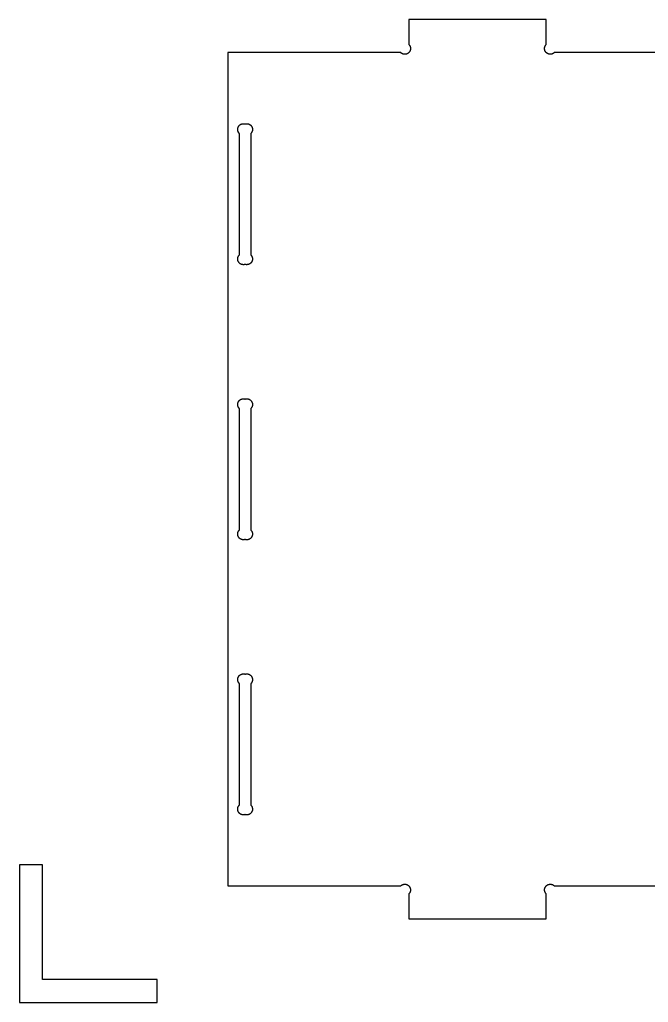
# Model space of a CAD drawing. Extents: x 0 to 96, y 0 to 48.
# Drawn here: x 0.01 to 13.73, y 0.01 to 21.45 of the extents above; entities that cross this region are included whole.
import ezdxf

# ---------------------------------------------------------------- set-up
doc = ezdxf.new("R2010")
doc.units = 0
doc.layers.add('Layer_1', color=7, linetype='CONTINUOUS')

msp = doc.modelspace()

# ---------------------------------------------------------------- linework, layer by layer
at = {"layer": 'Layer_1', "color": 7}
for p, q in [((11.502603, 21.453469), (8.502603, 21.453469)), ((8.502603, 21.453469), (8.502603, 20.9115)), ((11.502603, 20.9115), (11.502603, 21.453469)), ((8.502603, 20.9115), (8.506225, 20.907721)), ((8.506225, 20.907721), (8.509689, 20.903784)), ((8.509689, 20.903784), (8.512996, 20.899729)), ((8.512996, 20.899729), (8.516107, 20.895516)), ((8.516107, 20.895516), (8.519059, 20.891185)), ((8.519059, 20.891185), (8.521815, 20.886737)), ((8.521815, 20.886737), (8.524374, 20.88217)), ((8.524374, 20.88217), (8.526737, 20.877524)), ((8.526737, 20.877524), (8.528941, 20.87276)), ((8.528941, 20.87276), (8.53091, 20.867918)), ((8.53091, 20.867918), (8.532682, 20.862996)), ((8.532682, 20.862996), (8.534256, 20.857996)), ((8.534256, 20.857996), (8.535595, 20.852918)), ((8.535595, 20.852918), (8.536737, 20.8478)), ((8.536737, 20.8478), (8.537681, 20.842681)), ((8.538075, 20.806146), (8.537249, 20.800989)), ((8.537682, 20.842681), (8.53839, 20.837485)), ((8.538666, 20.811343), (8.538076, 20.806146)), ((8.53839, 20.837485), (8.538862, 20.832248)), ((8.539059, 20.816579), (8.538666, 20.811343)), ((8.538863, 20.832248), (8.539138, 20.827052)), ((8.539217, 20.821815), (8.539059, 20.816579)), ((8.539138, 20.827052), (8.539216, 20.821815)), ((11.465989, 20.821815), (11.4661, 20.827052)), ((11.466147, 20.816579), (11.465991, 20.821815)), ((11.466068, 20.827052), (11.466346, 20.832248)), ((11.46654, 20.811343), (11.466151, 20.816579)), ((11.466343, 20.832248), (11.466821, 20.837485)), ((11.46713, 20.806146), (11.466541, 20.811343)), ((11.466816, 20.837485), (11.467527, 20.842681)), ((11.467957, 20.800989), (11.467134, 20.806146)), ((11.467524, 20.842681), (11.468469, 20.8478)), ((11.468469, 20.8478), (11.469611, 20.852918)), ((11.469611, 20.852918), (11.470949, 20.857996)), ((11.470949, 20.857996), (11.472524, 20.862996)), ((11.472524, 20.862996), (11.474296, 20.867918)), ((11.474296, 20.867918), (11.476264, 20.87276)), ((11.476264, 20.87276), (11.478469, 20.877524)), ((11.478469, 20.877524), (11.480831, 20.88217)), ((11.480831, 20.88217), (11.48339, 20.886737)), ((11.48339, 20.886737), (11.486147, 20.891185)), ((11.486147, 20.891185), (11.489099, 20.895516)), ((11.489099, 20.895516), (11.492209, 20.899729)), ((11.492209, 20.899729), (11.495517, 20.903784)), ((11.495517, 20.903784), (11.498981, 20.907721)), ((11.498981, 20.907721), (11.502603, 20.9115)), ((8.325831, 20.734729), (4.552445, 20.734729)), ((4.552445, 20.734729), (4.552445, 2.547221)), ((8.329611, 20.731107), (8.325831, 20.734729)), ((8.333548, 20.727642), (8.329611, 20.731107)), ((8.337603, 20.724335), (8.333548, 20.727642)), ((8.341815, 20.721225), (8.337603, 20.724335)), ((8.346146, 20.718272), (8.341815, 20.721225)), ((8.350595, 20.715516), (8.346146, 20.718272)), ((8.355162, 20.712957), (8.350595, 20.715516)), ((8.359808, 20.710556), (8.355162, 20.712957)), ((8.364571, 20.70839), (8.359808, 20.710556)), ((8.369414, 20.706422), (8.364571, 20.70839)), ((8.374335, 20.70465), (8.369414, 20.706422)), ((8.379335, 20.703075), (8.374335, 20.70465)), ((8.384414, 20.701737), (8.379335, 20.703075)), ((8.389493, 20.700595), (8.384414, 20.701737)), ((8.39465, 20.69965), (8.389493, 20.700594)), ((8.399847, 20.698941), (8.39465, 20.69965)), ((8.405044, 20.69843), (8.399847, 20.698942)), ((8.41028, 20.698154), (8.405044, 20.698429)), ((8.415516, 20.698115), (8.41028, 20.698159)), ((8.420752, 20.698272), (8.415516, 20.698114)), ((8.425989, 20.698666), (8.420752, 20.698272)), ((8.431185, 20.699256), (8.425989, 20.698666)), ((8.436343, 20.700083), (8.431185, 20.699256)), ((8.4415, 20.701107), (8.436343, 20.700083)), ((8.446579, 20.702367), (8.4415, 20.701107)), ((8.451579, 20.703823), (8.446579, 20.702367)), ((8.45654, 20.705516), (8.451579, 20.703823)), ((8.461461, 20.707367), (8.45654, 20.705516)), ((8.466264, 20.709453), (8.461461, 20.707367)), ((8.470949, 20.711737), (8.466264, 20.709453)), ((8.475595, 20.714217), (8.470949, 20.711737)), ((8.480083, 20.716855), (8.475595, 20.714217)), ((8.484493, 20.719729), (8.480083, 20.716855)), ((8.488745, 20.72276), (8.484493, 20.719729)), ((8.492878, 20.725949), (8.488745, 20.72276)), ((8.496894, 20.729335), (8.492878, 20.725949)), ((8.500713, 20.732878), (8.496894, 20.729335)), ((8.504414, 20.736579), (8.500713, 20.732878)), ((8.507997, 20.740437), (8.504414, 20.736579)), ((8.511343, 20.744453), (8.507997, 20.740437)), ((8.514571, 20.748587), (8.511343, 20.744453)), ((8.517603, 20.752839), (8.514571, 20.748587)), ((8.520437, 20.757248), (8.517603, 20.752839)), ((8.523115, 20.761737), (8.520437, 20.757248)), ((8.525595, 20.766343), (8.523115, 20.761737)), ((8.527878, 20.771067), (8.525595, 20.766343)), ((8.529965, 20.77587), (8.527878, 20.771067)), ((8.531815, 20.780752), (8.529965, 20.77587)), ((8.533508, 20.785713), (8.531815, 20.780752)), ((8.534965, 20.790752), (8.533508, 20.785713)), ((8.536185, 20.795831), (8.534965, 20.790752)), ((8.537248, 20.800989), (8.536185, 20.795831)), ((11.46902, 20.795831), (11.467953, 20.800989)), ((11.470241, 20.790752), (11.46902, 20.795831)), ((11.471698, 20.785713), (11.470241, 20.790752)), ((11.47339, 20.780752), (11.471698, 20.785713)), ((11.475241, 20.77587), (11.47339, 20.780752)), ((11.477327, 20.771067), (11.475241, 20.77587)), ((11.479611, 20.766343), (11.477327, 20.771067)), ((11.482091, 20.761737), (11.479611, 20.766343)), ((11.484768, 20.757248), (11.482091, 20.761737)), ((11.487603, 20.752839), (11.484768, 20.757248)), ((11.490634, 20.748587), (11.487603, 20.752839)), ((11.493862, 20.744453), (11.490634, 20.748587)), ((11.497209, 20.740437), (11.493862, 20.744453)), ((11.500752, 20.736579), (11.497209, 20.740437)), ((11.504453, 20.732878), (11.500752, 20.736579)), ((11.508311, 20.729335), (11.504453, 20.732878)), ((11.512327, 20.725949), (11.508311, 20.729335)), ((11.516461, 20.72276), (11.512327, 20.725949)), ((11.520713, 20.719729), (11.516461, 20.72276)), ((11.525122, 20.716855), (11.520713, 20.719729)), ((11.529611, 20.714217), (11.525122, 20.716855)), ((11.534257, 20.711737), (11.529611, 20.714217)), ((11.538941, 20.709453), (11.534257, 20.711737)), ((11.543744, 20.707367), (11.538941, 20.709453)), ((11.548666, 20.705516), (11.543744, 20.707367)), ((11.553627, 20.703823), (11.548666, 20.705516)), ((11.558627, 20.702367), (11.553627, 20.703823)), ((11.563706, 20.701107), (11.558627, 20.702367)), ((11.568862, 20.700083), (11.563706, 20.701106)), ((11.57402, 20.699256), (11.568862, 20.700083)), ((11.579217, 20.698666), (11.57402, 20.699256)), ((11.584453, 20.698272), (11.579217, 20.698665)), ((11.589689, 20.698115), (11.584453, 20.698272)), ((11.592288, 20.698115), (11.589689, 20.698115)), ((11.597524, 20.698272), (11.592288, 20.698114)), ((11.60276, 20.698666), (11.597524, 20.698272)), ((11.607957, 20.699256), (11.60276, 20.698666)), ((11.613114, 20.700083), (11.607957, 20.699256)), ((11.618272, 20.701107), (11.613114, 20.700083)), ((11.623351, 20.702367), (11.618272, 20.701107)), ((11.628351, 20.703823), (11.623351, 20.702367)), ((11.633351, 20.705516), (11.628351, 20.703823)), ((11.638232, 20.707367), (11.633351, 20.705516)), ((11.643036, 20.709453), (11.638232, 20.707367)), ((11.647721, 20.711737), (11.643036, 20.709453)), ((11.652367, 20.714217), (11.647721, 20.711737)), ((11.656854, 20.716855), (11.652367, 20.714217)), ((11.661264, 20.719729), (11.656854, 20.716855)), ((11.665517, 20.72276), (11.661264, 20.719729)), ((11.66965, 20.725949), (11.665517, 20.72276)), ((11.673666, 20.729335), (11.66965, 20.725949)), ((11.677524, 20.732878), (11.673666, 20.729335)), ((11.679374, 20.734729), (11.677524, 20.732878)), ((14.329768, 20.734729), (11.679374, 20.734729)), ((4.768823, 19.084768), (4.770083, 19.089847)), ((4.770083, 19.089847), (4.77154, 19.094886)), ((4.77154, 19.094886), (4.773193, 19.099847)), ((4.773193, 19.099847), (4.775083, 19.104729)), ((4.775083, 19.104729), (4.77717, 19.109532)), ((4.77717, 19.109532), (4.779453, 19.114256)), ((4.779453, 19.114256), (4.781934, 19.118863)), ((4.781934, 19.118863), (4.784571, 19.12339)), ((4.784571, 19.12339), (4.787445, 19.12776)), ((4.787445, 19.12776), (4.790477, 19.132052)), ((4.790477, 19.132052), (4.793666, 19.136185)), ((4.793666, 19.136185), (4.797052, 19.140162)), ((4.797052, 19.140162), (4.800595, 19.14402)), ((4.800595, 19.14402), (4.804296, 19.147721)), ((4.804296, 19.147721), (4.808154, 19.151264)), ((4.808154, 19.151264), (4.81217, 19.15465)), ((4.81217, 19.15465), (4.816304, 19.157839)), ((4.816304, 19.157839), (4.820556, 19.16087)), ((4.820556, 19.16087), (4.824965, 19.163744)), ((4.824965, 19.163744), (4.829453, 19.166422)), ((4.829453, 19.166422), (4.834059, 19.168863)), ((4.834059, 19.168863), (4.838784, 19.171146)), ((4.838784, 19.171146), (4.843587, 19.173233)), ((4.843587, 19.173233), (4.848469, 19.175122)), ((4.848469, 19.175122), (4.85343, 19.176776)), ((4.85343, 19.176776), (4.858469, 19.178233)), ((4.858469, 19.178233), (4.863548, 19.179493)), ((4.863548, 19.179493), (4.868666, 19.180516)), ((4.868666, 19.180516), (4.873863, 19.181343)), ((4.873863, 19.181343), (4.879059, 19.181933)), ((4.879059, 19.181933), (4.884256, 19.182327)), ((4.884256, 19.182327), (4.889493, 19.182485)), ((4.889493, 19.182485), (4.894729, 19.18244)), ((4.894729, 19.182445), (4.899965, 19.18217)), ((4.899965, 19.18217), (4.905201, 19.181657)), ((4.905201, 19.181658), (4.910359, 19.180949)), ((4.910359, 19.180949), (4.915516, 19.180044)), ((4.915516, 19.180044), (4.920634, 19.178902)), ((4.920634, 19.178902), (4.925674, 19.177524)), ((4.925674, 19.177524), (4.927445, 19.177012)), ((4.927445, 19.177012), (4.929178, 19.177524)), ((4.929178, 19.177524), (4.934217, 19.178902)), ((4.934217, 19.178902), (4.939335, 19.180044)), ((4.939335, 19.180044), (4.944493, 19.180949)), ((4.944493, 19.180949), (4.949689, 19.181658)), ((4.949689, 19.181658), (4.954886, 19.18217)), ((4.954886, 19.18217), (4.960122, 19.182445)), ((4.960122, 19.182445), (4.965359, 19.18249)), ((4.965359, 19.182485), (4.970595, 19.182327)), ((4.970595, 19.182327), (4.975792, 19.181934)), ((4.975792, 19.181933), (4.980989, 19.181343)), ((4.980989, 19.181343), (4.986185, 19.180516)), ((4.986185, 19.180516), (4.991304, 19.179493)), ((4.991304, 19.179493), (4.996382, 19.178233)), ((4.996382, 19.178233), (5.001422, 19.176776)), ((5.001422, 19.176776), (5.006382, 19.175122)), ((5.006382, 19.175122), (5.011264, 19.173233)), ((5.011264, 19.173233), (5.016067, 19.171146)), ((5.016067, 19.171146), (5.020792, 19.168863)), ((5.020792, 19.168863), (5.025398, 19.166422)), ((5.025398, 19.166422), (5.029926, 19.163744)), ((5.029926, 19.163744), (5.034296, 19.16087)), ((5.034296, 19.16087), (5.038587, 19.157839)), ((5.038587, 19.157839), (5.042721, 19.15465)), ((5.042721, 19.15465), (5.046697, 19.151264)), ((5.046697, 19.151264), (5.050556, 19.147721)), ((5.050556, 19.147721), (5.054256, 19.14402)), ((5.054256, 19.14402), (5.0578, 19.140162)), ((5.0578, 19.140162), (5.061185, 19.136185)), ((5.061185, 19.136185), (5.064374, 19.132052)), ((5.064374, 19.132052), (5.067445, 19.12776)), ((5.067445, 19.12776), (5.07028, 19.12339)), ((5.07028, 19.12339), (5.072957, 19.118863)), ((5.072957, 19.118863), (5.075398, 19.114256)), ((5.075398, 19.114256), (5.077682, 19.109532)), ((5.077682, 19.109532), (5.079768, 19.104729)), ((5.079768, 19.104729), (5.081658, 19.099847)), ((5.081658, 19.099847), (5.083311, 19.094886)), ((5.083311, 19.094886), (5.084768, 19.089847)), ((5.084768, 19.089847), (5.086028, 19.084768)), ((4.765831, 19.058823), (4.765989, 19.064059)), ((4.765831, 19.056185), (4.765831, 19.058823)), ((4.765989, 19.050949), (4.765831, 19.056185)), ((4.765989, 19.064059), (4.766382, 19.069256)), ((4.766382, 19.045752), (4.765989, 19.050949)), ((4.766382, 19.069256), (4.766973, 19.074453)), ((4.766973, 19.040555), (4.766382, 19.045752)), ((4.766973, 19.074453), (4.7678, 19.07965)), ((4.7678, 19.035359), (4.766973, 19.040555)), ((4.7678, 19.07965), (4.768823, 19.084768)), ((4.768823, 19.030241), (4.7678, 19.035359)), ((4.770083, 19.025162), (4.768823, 19.030241)), ((4.77154, 19.020122), (4.770083, 19.025162)), ((4.773193, 19.015162), (4.77154, 19.020122)), ((4.775083, 19.01028), (4.773193, 19.015162)), ((4.77717, 19.005477), (4.775083, 19.01028)), ((4.779453, 19.000752), (4.77717, 19.005477)), ((4.781934, 18.996146), (4.779453, 19.000752)), ((4.784571, 18.991618), (4.781934, 18.996146)), ((4.787445, 18.987248), (4.784571, 18.991618)), ((4.790477, 18.982996), (4.787445, 18.987248)), ((4.793666, 18.978823), (4.790477, 18.982996)), ((4.797052, 18.974847), (4.793666, 18.978823)), ((4.800595, 18.970989), (4.797052, 18.974847)), ((4.802445, 18.969099), (4.800595, 18.970989)), ((4.802445, 16.318744), (4.802445, 18.969099)), ((5.054256, 18.970989), (5.052445, 18.969099)), ((5.052445, 18.969099), (5.052445, 16.318744)), ((5.0578, 18.974847), (5.054256, 18.970989)), ((5.061185, 18.978823), (5.0578, 18.974847)), ((5.064374, 18.982996), (5.061185, 18.978823)), ((5.067445, 18.987248), (5.064374, 18.982996)), ((5.07028, 18.991618), (5.067445, 18.987248)), ((5.072957, 18.996146), (5.07028, 18.991618)), ((5.075398, 19.000752), (5.072957, 18.996146)), ((5.077682, 19.005477), (5.075398, 19.000752)), ((5.079768, 19.01028), (5.077682, 19.005477)), ((5.081658, 19.015162), (5.079768, 19.01028)), ((5.083311, 19.020122), (5.081658, 19.015162)), ((5.084768, 19.025162), (5.083311, 19.020122)), ((5.086028, 19.030241), (5.084768, 19.025162)), ((5.086028, 19.084768), (5.087051, 19.07965)), ((5.087052, 19.035359), (5.086028, 19.030241)), ((5.087052, 19.07965), (5.087878, 19.074453)), ((5.087878, 19.040555), (5.087052, 19.035359)), ((5.087878, 19.074453), (5.088468, 19.069256)), ((5.088469, 19.045752), (5.087879, 19.040555)), ((5.088469, 19.069256), (5.088862, 19.064059)), ((5.088863, 19.050949), (5.088469, 19.045752)), ((5.08902, 19.056185), (5.088862, 19.050949)), ((5.088863, 19.064059), (5.08902, 19.058823)), ((5.08902, 19.058823), (5.08902, 19.056185)), ((4.785989, 16.29843), (4.788941, 16.30276)), ((4.788941, 16.30276), (4.792052, 16.306973)), ((4.792052, 16.306973), (4.795359, 16.311028)), ((4.795359, 16.311028), (4.798823, 16.314965)), ((4.798823, 16.314965), (4.802445, 16.318744)), ((5.052445, 16.318744), (5.056067, 16.314965)), ((5.056067, 16.314965), (5.059532, 16.311028)), ((5.059532, 16.311028), (5.0628, 16.306973)), ((5.0628, 16.306973), (5.065949, 16.30276)), ((5.065949, 16.30276), (5.068863, 16.29843)), ((4.765831, 16.22902), (4.765876, 16.234256)), ((4.765989, 16.223784), (4.765831, 16.22902)), ((4.765871, 16.234256), (4.766146, 16.239493)), ((4.766382, 16.218587), (4.765989, 16.223784)), ((4.766146, 16.239493), (4.766658, 16.244729)), ((4.766973, 16.21339), (4.766382, 16.218587)), ((4.766658, 16.244729), (4.767367, 16.249886)), ((4.7678, 16.208193), (4.766973, 16.21339)), ((4.767367, 16.249886), (4.768272, 16.255044)), ((4.768823, 16.203075), (4.7678, 16.208193)), ((4.768272, 16.255044), (4.769414, 16.260162)), ((4.770083, 16.197996), (4.768823, 16.203075)), ((4.769414, 16.260162), (4.770792, 16.265201)), ((4.77154, 16.192957), (4.770083, 16.197996)), ((4.770792, 16.265201), (4.772367, 16.270201)), ((4.773193, 16.187996), (4.77154, 16.192957)), ((4.772367, 16.270201), (4.774138, 16.275122)), ((4.775083, 16.183115), (4.773193, 16.187996)), ((4.774138, 16.275122), (4.776107, 16.280004)), ((4.77717, 16.178311), (4.775083, 16.183115)), ((4.776107, 16.280004), (4.778272, 16.284768)), ((4.779453, 16.173587), (4.77717, 16.178311)), ((4.778272, 16.284768), (4.780674, 16.289414)), ((4.781934, 16.168981), (4.779453, 16.173587)), ((4.780674, 16.289414), (4.783233, 16.293981)), ((4.784571, 16.164493), (4.781934, 16.168981)), ((4.783233, 16.293981), (4.785989, 16.29843)), ((4.787445, 16.160083), (4.784571, 16.164493)), ((4.790477, 16.155831), (4.787445, 16.160083)), ((4.793666, 16.151697), (4.790477, 16.155831)), ((4.797052, 16.147681), (4.793666, 16.151697)), ((4.800595, 16.143823), (4.797052, 16.147681)), ((4.804296, 16.140122), (4.800595, 16.143823)), ((4.808154, 16.136579), (4.804296, 16.140122)), ((4.81217, 16.133193), (4.808154, 16.136579)), ((4.816304, 16.130004), (4.81217, 16.133193)), ((4.820556, 16.126973), (4.816304, 16.130004)), ((4.824965, 16.124099), (4.820556, 16.126973)), ((4.829453, 16.121461), (4.824965, 16.124099)), ((4.834059, 16.118981), (4.829453, 16.121461)), ((4.838784, 16.116697), (4.834059, 16.118981)), ((4.843587, 16.114611), (4.838784, 16.116697)), ((4.848469, 16.112721), (4.843587, 16.114611)), ((4.85343, 16.111067), (4.848469, 16.112721)), ((4.858469, 16.109611), (4.85343, 16.111067)), ((4.863548, 16.108351), (4.858469, 16.109611)), ((4.868666, 16.107327), (4.863548, 16.10835)), ((4.873863, 16.1065), (4.868666, 16.107327)), ((4.879059, 16.10591), (4.873863, 16.1065)), ((4.884256, 16.105516), (4.879059, 16.105909)), ((4.889493, 16.105359), (4.884256, 16.105516)), ((4.894729, 16.105398), (4.889493, 16.105354)), ((4.899965, 16.105674), (4.894729, 16.105398)), ((4.905201, 16.106185), (4.899965, 16.105673)), ((4.910359, 16.106894), (4.905201, 16.106185)), ((4.915516, 16.1078), (4.910359, 16.106894)), ((4.920634, 16.108941), (4.915516, 16.1078)), ((4.925674, 16.110319), (4.920634, 16.108941)), ((4.927445, 16.11087), (4.925674, 16.110319)), ((4.929178, 16.110319), (4.927445, 16.11087)), ((4.934217, 16.108941), (4.929178, 16.110319)), ((4.939335, 16.1078), (4.934217, 16.108941)), ((4.944493, 16.106894), (4.939335, 16.1078)), ((4.949689, 16.106185), (4.944493, 16.106894)), ((4.954886, 16.105674), (4.949689, 16.106186)), ((4.960122, 16.105398), (4.954886, 16.105674)), ((4.965359, 16.105359), (4.960122, 16.105403)), ((4.970595, 16.105516), (4.965359, 16.105358)), ((4.975792, 16.10591), (4.970595, 16.105517)), ((4.980989, 16.1065), (4.975792, 16.10591)), ((4.986185, 16.107327), (4.980989, 16.1065)), ((4.991304, 16.108351), (4.986185, 16.107327)), ((4.996382, 16.109611), (4.991304, 16.108351)), ((5.001422, 16.111067), (4.996382, 16.109611)), ((5.006382, 16.112721), (5.001422, 16.111067)), ((5.011264, 16.114611), (5.006382, 16.112721)), ((5.016067, 16.116697), (5.011264, 16.114611)), ((5.020792, 16.118981), (5.016067, 16.116697)), ((5.025398, 16.121461), (5.020792, 16.118981)), ((5.029926, 16.124099), (5.025398, 16.121461)), ((5.034296, 16.126973), (5.029926, 16.124099)), ((5.038587, 16.130004), (5.034296, 16.126973)), ((5.042721, 16.133193), (5.038587, 16.130004)), ((5.046697, 16.136579), (5.042721, 16.133193)), ((5.050556, 16.140122), (5.046697, 16.136579)), ((5.054256, 16.143823), (5.050556, 16.140122)), ((5.0578, 16.147681), (5.054256, 16.143823)), ((5.061185, 16.151697), (5.0578, 16.147681)), ((5.064374, 16.155831), (5.061185, 16.151697)), ((5.067445, 16.160083), (5.064374, 16.155831)), ((5.07028, 16.164493), (5.067445, 16.160083)), ((5.068863, 16.29843), (5.071619, 16.293981)), ((5.072957, 16.168981), (5.07028, 16.164493)), ((5.071619, 16.293981), (5.074217, 16.289414)), ((5.075398, 16.173587), (5.072957, 16.168981)), ((5.074217, 16.289414), (5.076579, 16.284768)), ((5.077682, 16.178311), (5.075398, 16.173587)), ((5.076579, 16.284768), (5.078745, 16.280004)), ((5.079768, 16.183115), (5.077682, 16.178311)), ((5.078745, 16.280004), (5.080752, 16.275122)), ((5.081658, 16.187996), (5.079768, 16.183115)), ((5.080752, 16.275122), (5.082524, 16.270201)), ((5.083311, 16.192957), (5.081658, 16.187996)), ((5.082524, 16.270201), (5.084059, 16.265201)), ((5.084768, 16.197996), (5.083311, 16.192957)), ((5.084059, 16.265201), (5.085437, 16.260162)), ((5.086028, 16.203075), (5.084768, 16.197996)), ((5.085437, 16.260162), (5.086579, 16.255044)), ((5.087052, 16.208193), (5.086028, 16.203075)), ((5.086579, 16.255044), (5.087485, 16.249886)), ((5.087878, 16.21339), (5.087052, 16.208193)), ((5.087485, 16.249886), (5.088194, 16.244729)), ((5.088469, 16.218587), (5.087879, 16.21339)), ((5.088193, 16.244729), (5.088706, 16.239493)), ((5.088863, 16.223784), (5.088469, 16.218587)), ((5.088705, 16.239493), (5.088981, 16.234256)), ((5.08902, 16.22902), (5.088862, 16.223784)), ((5.088981, 16.234256), (5.089025, 16.22902)), ((4.768823, 13.080831), (4.770083, 13.08591)), ((4.770083, 13.08591), (4.77154, 13.090949)), ((4.77154, 13.090949), (4.773193, 13.09591)), ((4.773193, 13.09591), (4.775083, 13.100792)), ((4.775083, 13.100792), (4.77717, 13.105595)), ((4.77717, 13.105595), (4.779453, 13.110319)), ((4.779453, 13.110319), (4.781934, 13.114926)), ((4.781934, 13.114926), (4.784571, 13.119453)), ((4.784571, 13.119453), (4.787445, 13.123823)), ((4.787445, 13.123823), (4.790477, 13.128115)), ((4.790477, 13.128115), (4.793666, 13.132248)), ((4.793666, 13.132248), (4.797052, 13.136225)), ((4.797052, 13.136225), (4.800595, 13.140083)), ((4.800595, 13.140083), (4.804296, 13.143784)), ((4.804296, 13.143784), (4.808154, 13.147327)), ((4.808154, 13.147327), (4.81217, 13.150713)), ((4.81217, 13.150713), (4.816304, 13.153902)), ((4.816304, 13.153902), (4.820556, 13.156933)), ((4.820556, 13.156933), (4.824965, 13.159807)), ((4.824965, 13.159807), (4.829453, 13.162485)), ((4.829453, 13.162485), (4.834059, 13.164926)), ((4.834059, 13.164926), (4.838784, 13.167209)), ((4.838784, 13.167209), (4.843587, 13.169296)), ((4.843587, 13.169296), (4.848469, 13.171185)), ((4.848469, 13.171185), (4.85343, 13.172839)), ((4.85343, 13.172839), (4.858469, 13.174296)), ((4.858469, 13.174296), (4.863548, 13.175555)), ((4.863548, 13.175555), (4.868666, 13.176579)), ((4.868666, 13.176579), (4.873863, 13.177406)), ((4.873863, 13.177406), (4.879059, 13.177996)), ((4.879059, 13.177996), (4.884256, 13.17839)), ((4.884256, 13.17839), (4.889493, 13.178548)), ((4.889493, 13.178548), (4.894729, 13.178503)), ((4.894729, 13.178508), (4.899965, 13.178233)), ((4.899965, 13.178233), (4.905201, 13.17772)), ((4.905201, 13.177721), (4.910359, 13.177012)), ((4.910359, 13.177012), (4.915516, 13.176107)), ((4.915516, 13.176107), (4.920634, 13.174965)), ((4.920634, 13.174965), (4.925674, 13.173587)), ((4.925674, 13.173587), (4.927445, 13.173075)), ((4.927445, 13.173075), (4.929178, 13.173587)), ((4.929178, 13.173587), (4.934217, 13.174965)), ((4.934217, 13.174965), (4.939335, 13.176107)), ((4.939335, 13.176107), (4.944493, 13.177012)), ((4.944493, 13.177012), (4.949689, 13.177721)), ((4.949689, 13.177721), (4.954886, 13.178233)), ((4.954886, 13.178233), (4.960122, 13.178508)), ((4.960122, 13.178508), (4.965359, 13.178553)), ((4.965359, 13.178548), (4.970595, 13.17839)), ((4.970595, 13.17839), (4.975792, 13.177997)), ((4.975792, 13.177996), (4.980989, 13.177406)), ((4.980989, 13.177406), (4.986185, 13.176579)), ((4.986185, 13.176579), (4.991304, 13.175556)), ((4.991304, 13.175555), (4.996382, 13.174296)), ((4.996382, 13.174296), (5.001422, 13.172839)), ((5.001422, 13.172839), (5.006382, 13.171185)), ((5.006382, 13.171185), (5.011264, 13.169296)), ((5.011264, 13.169296), (5.016067, 13.167209)), ((5.016067, 13.167209), (5.020792, 13.164926)), ((5.020792, 13.164926), (5.025398, 13.162485)), ((5.025398, 13.162485), (5.029926, 13.159807)), ((5.029926, 13.159807), (5.034296, 13.156933)), ((5.034296, 13.156933), (5.038587, 13.153902)), ((5.038587, 13.153902), (5.042721, 13.150713)), ((5.042721, 13.150713), (5.046697, 13.147327)), ((5.046697, 13.147327), (5.050556, 13.143784)), ((5.050556, 13.143784), (5.054256, 13.140083)), ((5.054256, 13.140083), (5.0578, 13.136225)), ((5.0578, 13.136225), (5.061185, 13.132248)), ((5.061185, 13.132248), (5.064374, 13.128115)), ((5.064374, 13.128115), (5.067445, 13.123823)), ((5.067445, 13.123823), (5.07028, 13.119453)), ((5.07028, 13.119453), (5.072957, 13.114926)), ((5.072957, 13.114926), (5.075398, 13.110319)), ((5.075398, 13.110319), (5.077682, 13.105595)), ((5.077682, 13.105595), (5.079768, 13.100792)), ((5.079768, 13.100792), (5.081658, 13.09591)), ((5.081658, 13.09591), (5.083311, 13.090949)), ((5.083311, 13.090949), (5.084768, 13.08591)), ((5.084768, 13.08591), (5.086028, 13.080831)), ((4.765831, 13.054886), (4.765989, 13.060122)), ((4.765831, 13.052248), (4.765831, 13.054886)), ((4.765989, 13.047012), (4.765831, 13.052248)), ((4.765989, 13.060122), (4.766382, 13.065319)), ((4.766382, 13.041815), (4.765989, 13.047012)), ((4.766382, 13.065319), (4.766973, 13.070516)), ((4.766973, 13.036618), (4.766382, 13.041815)), ((4.766973, 13.070516), (4.7678, 13.075713)), ((4.7678, 13.031422), (4.766973, 13.036618)), ((4.7678, 13.075713), (4.768823, 13.080831)), ((4.768823, 13.026304), (4.7678, 13.031422)), ((4.770083, 13.021225), (4.768823, 13.026304)), ((4.77154, 13.016185), (4.770083, 13.021225)), ((4.773193, 13.011225), (4.77154, 13.016185)), ((4.775083, 13.006343), (4.773193, 13.011225)), ((4.77717, 13.00154), (4.775083, 13.006343)), ((4.779453, 12.996815), (4.77717, 13.00154)), ((4.781934, 12.992209), (4.779453, 12.996815)), ((4.784571, 12.987681), (4.781934, 12.992209)), ((4.787445, 12.983311), (4.784571, 12.987681)), ((4.790477, 12.979059), (4.787445, 12.983311)), ((4.793666, 12.974886), (4.790477, 12.979059)), ((4.797052, 12.97091), (4.793666, 12.974886)), ((4.800595, 12.967052), (4.797052, 12.97091)), ((4.802445, 12.965162), (4.800595, 12.967052)), ((4.802445, 10.314807), (4.802445, 12.965162)), ((5.054256, 12.967052), (5.052445, 12.965162)), ((5.052445, 12.965162), (5.052445, 10.314807)), ((5.0578, 12.97091), (5.054256, 12.967052)), ((5.061185, 12.974886), (5.0578, 12.97091)), ((5.064374, 12.979059), (5.061185, 12.974886)), ((5.067445, 12.983311), (5.064374, 12.979059)), ((5.07028, 12.987681), (5.067445, 12.983311)), ((5.072957, 12.992209), (5.07028, 12.987681)), ((5.075398, 12.996815), (5.072957, 12.992209)), ((5.077682, 13.00154), (5.075398, 12.996815)), ((5.079768, 13.006343), (5.077682, 13.00154)), ((5.081658, 13.011225), (5.079768, 13.006343)), ((5.083311, 13.016185), (5.081658, 13.011225)), ((5.084768, 13.021225), (5.083311, 13.016185)), ((5.086028, 13.026304), (5.084768, 13.021225)), ((5.086028, 13.080831), (5.087051, 13.075713)), ((5.087052, 13.031422), (5.086028, 13.026304)), ((5.087052, 13.075713), (5.087878, 13.070516)), ((5.087878, 13.036618), (5.087052, 13.031422)), ((5.087878, 13.070516), (5.088468, 13.065319)), ((5.088469, 13.041815), (5.087879, 13.036618)), ((5.088469, 13.065319), (5.088862, 13.060122)), ((5.088863, 13.047012), (5.088469, 13.041815)), ((5.08902, 13.052248), (5.088862, 13.047012)), ((5.088863, 13.060122), (5.08902, 13.054886)), ((5.08902, 13.054886), (5.08902, 13.052248)), ((4.785989, 10.294493), (4.788941, 10.298823)), ((4.788941, 10.298823), (4.792052, 10.303036)), ((4.792052, 10.303036), (4.795359, 10.307091)), ((4.795359, 10.307091), (4.798823, 10.311028)), ((4.798823, 10.311028), (4.802445, 10.314807)), ((5.052445, 10.314807), (5.056067, 10.311028)), ((5.056067, 10.311028), (5.059532, 10.307091)), ((5.059532, 10.307091), (5.0628, 10.303036)), ((5.0628, 10.303036), (5.065949, 10.298823)), ((5.065949, 10.298823), (5.068863, 10.294493)), ((4.765831, 10.225083), (4.765876, 10.230319)), ((4.765989, 10.219847), (4.765831, 10.225083)), ((4.765871, 10.230319), (4.766146, 10.235556)), ((4.766382, 10.21465), (4.765989, 10.219847)), ((4.766146, 10.235556), (4.766658, 10.240792)), ((4.766973, 10.209453), (4.766382, 10.21465)), ((4.766658, 10.240792), (4.767367, 10.245949)), ((4.7678, 10.204256), (4.766973, 10.209453)), ((4.767367, 10.245949), (4.768272, 10.251107)), ((4.768823, 10.199138), (4.7678, 10.204256)), ((4.768272, 10.251107), (4.769414, 10.256225)), ((4.770083, 10.194059), (4.768823, 10.199138)), ((4.769414, 10.256225), (4.770792, 10.261264)), ((4.77154, 10.18902), (4.770083, 10.194059)), ((4.770792, 10.261264), (4.772367, 10.266264)), ((4.773193, 10.184059), (4.77154, 10.18902)), ((4.772367, 10.266264), (4.774138, 10.271185)), ((4.775083, 10.179178), (4.773193, 10.184059)), ((4.774138, 10.271185), (4.776107, 10.276067)), ((4.77717, 10.174374), (4.775083, 10.179178)), ((4.776107, 10.276067), (4.778272, 10.280831)), ((4.779453, 10.16965), (4.77717, 10.174374)), ((4.778272, 10.280831), (4.780674, 10.285477)), ((4.781934, 10.165044), (4.779453, 10.16965)), ((4.780674, 10.285477), (4.783233, 10.290044)), ((4.784571, 10.160556), (4.781934, 10.165044)), ((4.783233, 10.290044), (4.785989, 10.294493)), ((4.787445, 10.156146), (4.784571, 10.160556)), ((4.790477, 10.151894), (4.787445, 10.156146)), ((4.793666, 10.14776), (4.790477, 10.151894)), ((4.797052, 10.143744), (4.793666, 10.14776)), ((4.800595, 10.139886), (4.797052, 10.143744)), ((4.804296, 10.136185), (4.800595, 10.139886)), ((4.808154, 10.132642), (4.804296, 10.136185)), ((4.81217, 10.129256), (4.808154, 10.132642)), ((4.816304, 10.126067), (4.81217, 10.129256)), ((4.820556, 10.123036), (4.816304, 10.126067)), ((4.824965, 10.120162), (4.820556, 10.123036)), ((4.829453, 10.117524), (4.824965, 10.120162)), ((4.834059, 10.115044), (4.829453, 10.117524)), ((4.838784, 10.11276), (4.834059, 10.115044)), ((4.843587, 10.110674), (4.838784, 10.11276)), ((4.848469, 10.108784), (4.843587, 10.110674)), ((4.85343, 10.10713), (4.848469, 10.108784)), ((4.858469, 10.105674), (4.85343, 10.10713)), ((4.863548, 10.104414), (4.858469, 10.105674)), ((4.868666, 10.10339), (4.863548, 10.104413)), ((4.873863, 10.102563), (4.868666, 10.10339)), ((4.879059, 10.101973), (4.873863, 10.102564)), ((4.884256, 10.101579), (4.879059, 10.101972)), ((4.889493, 10.101422), (4.884256, 10.101579)), ((4.894729, 10.101461), (4.889493, 10.101417)), ((4.899965, 10.101737), (4.894729, 10.101461)), ((4.905201, 10.102248), (4.899965, 10.101736)), ((4.910359, 10.102957), (4.905201, 10.102248)), ((4.915516, 10.103863), (4.910359, 10.102957)), ((4.920634, 10.105004), (4.915516, 10.103863)), ((4.925674, 10.106382), (4.920634, 10.105004)), ((4.927445, 10.106933), (4.925674, 10.106382)), ((4.929178, 10.106382), (4.927445, 10.106933)), ((4.934217, 10.105004), (4.929178, 10.106382)), ((4.939335, 10.103863), (4.934217, 10.105004)), ((4.944493, 10.102957), (4.939335, 10.103863)), ((4.949689, 10.102248), (4.944493, 10.102957)), ((4.954886, 10.101737), (4.949689, 10.102249)), ((4.960122, 10.101461), (4.954886, 10.101737)), ((4.965359, 10.101422), (4.960122, 10.101466)), ((4.970595, 10.101579), (4.965359, 10.101421)), ((4.975792, 10.101973), (4.970595, 10.101579)), ((4.980989, 10.102563), (4.975792, 10.101972)), ((4.986185, 10.10339), (4.980989, 10.102563)), ((4.991304, 10.104414), (4.986185, 10.10339)), ((4.996382, 10.105674), (4.991304, 10.104414)), ((5.001422, 10.10713), (4.996382, 10.105674)), ((5.006382, 10.108784), (5.001422, 10.10713)), ((5.011264, 10.110674), (5.006382, 10.108784)), ((5.016067, 10.11276), (5.011264, 10.110674)), ((5.020792, 10.115044), (5.016067, 10.11276)), ((5.025398, 10.117524), (5.020792, 10.115044)), ((5.029926, 10.120162), (5.025398, 10.117524)), ((5.034296, 10.123036), (5.029926, 10.120162)), ((5.038587, 10.126067), (5.034296, 10.123036)), ((5.042721, 10.129256), (5.038587, 10.126067)), ((5.046697, 10.132642), (5.042721, 10.129256)), ((5.050556, 10.136185), (5.046697, 10.132642)), ((5.054256, 10.139886), (5.050556, 10.136185)), ((5.0578, 10.143744), (5.054256, 10.139886)), ((5.061185, 10.14776), (5.0578, 10.143744)), ((5.064374, 10.151894), (5.061185, 10.14776)), ((5.067445, 10.156146), (5.064374, 10.151894)), ((5.07028, 10.160556), (5.067445, 10.156146)), ((5.068863, 10.294493), (5.071619, 10.290044)), ((5.072957, 10.165044), (5.07028, 10.160556)), ((5.071619, 10.290044), (5.074217, 10.285477)), ((5.075398, 10.16965), (5.072957, 10.165044)), ((5.074217, 10.285477), (5.076579, 10.280831)), ((5.077682, 10.174374), (5.075398, 10.16965)), ((5.076579, 10.280831), (5.078745, 10.276067)), ((5.079768, 10.179178), (5.077682, 10.174374)), ((5.078745, 10.276067), (5.080752, 10.271185)), ((5.081658, 10.184059), (5.079768, 10.179178)), ((5.080752, 10.271185), (5.082524, 10.266264)), ((5.083311, 10.18902), (5.081658, 10.184059)), ((5.082524, 10.266264), (5.084059, 10.261264)), ((5.084768, 10.194059), (5.083311, 10.18902)), ((5.084059, 10.261264), (5.085437, 10.256225)), ((5.086028, 10.199138), (5.084768, 10.194059)), ((5.085437, 10.256225), (5.086579, 10.251107)), ((5.087052, 10.204256), (5.086028, 10.199138)), ((5.086579, 10.251107), (5.087485, 10.245949)), ((5.087878, 10.209453), (5.087052, 10.204256)), ((5.087485, 10.245949), (5.088194, 10.240792)), ((5.088469, 10.21465), (5.087879, 10.209453)), ((5.088193, 10.240792), (5.088706, 10.235556)), ((5.088863, 10.219847), (5.088469, 10.21465)), ((5.088705, 10.235556), (5.088981, 10.230319)), ((5.08902, 10.225083), (5.088862, 10.219847)), ((5.088981, 10.230319), (5.089025, 10.225083)), ((4.768823, 7.076894), (4.770083, 7.081973)), ((4.770083, 7.081973), (4.77154, 7.087012)), ((4.77154, 7.087012), (4.773193, 7.091973)), ((4.773193, 7.091973), (4.775083, 7.096855)), ((4.775083, 7.096855), (4.77717, 7.101658)), ((4.77717, 7.101658), (4.779453, 7.106382)), ((4.779453, 7.106382), (4.781934, 7.110989)), ((4.781934, 7.110989), (4.784571, 7.115516)), ((4.784571, 7.115516), (4.787445, 7.119886)), ((4.787445, 7.119886), (4.790477, 7.124178)), ((4.790477, 7.124178), (4.793666, 7.128311)), ((4.793666, 7.128311), (4.797052, 7.132288)), ((4.797052, 7.132288), (4.800595, 7.136146)), ((4.800595, 7.136146), (4.804296, 7.139847)), ((4.804296, 7.139847), (4.808154, 7.14339)), ((4.808154, 7.14339), (4.81217, 7.146776)), ((4.81217, 7.146776), (4.816304, 7.149965)), ((4.816304, 7.149965), (4.820556, 7.152996)), ((4.820556, 7.152996), (4.824965, 7.15587)), ((4.824965, 7.15587), (4.829453, 7.158548)), ((4.829453, 7.158548), (4.834059, 7.160989)), ((4.834059, 7.160989), (4.838784, 7.163272)), ((4.838784, 7.163272), (4.843587, 7.165359)), ((4.843587, 7.165359), (4.848469, 7.167248)), ((4.848469, 7.167248), (4.85343, 7.168902)), ((4.85343, 7.168902), (4.858469, 7.170359)), ((4.858469, 7.170359), (4.863548, 7.171619)), ((4.863548, 7.171619), (4.868666, 7.172642)), ((4.868666, 7.172642), (4.873863, 7.173469)), ((4.873863, 7.173469), (4.879059, 7.17406)), ((4.879059, 7.174059), (4.884256, 7.174453)), ((4.884256, 7.174453), (4.889493, 7.174611)), ((4.889493, 7.174611), (4.894729, 7.174566)), ((4.894729, 7.174571), (4.899965, 7.174296)), ((4.899965, 7.174296), (4.905201, 7.173783)), ((4.905201, 7.173784), (4.910359, 7.173075)), ((4.910359, 7.173075), (4.915516, 7.17217)), ((4.915516, 7.17217), (4.920634, 7.171028)), ((4.920634, 7.171028), (4.925674, 7.16965)), ((4.925674, 7.16965), (4.927445, 7.169138)), ((4.927445, 7.169138), (4.929178, 7.16965)), ((4.929178, 7.16965), (4.934217, 7.171028)), ((4.934217, 7.171028), (4.939335, 7.17217)), ((4.939335, 7.17217), (4.944493, 7.173075)), ((4.944493, 7.173075), (4.949689, 7.173784)), ((4.949689, 7.173784), (4.954886, 7.174296)), ((4.954886, 7.174296), (4.960122, 7.174571)), ((4.960122, 7.174571), (4.965359, 7.174616)), ((4.965359, 7.174611), (4.970595, 7.174453)), ((4.970595, 7.174453), (4.975792, 7.17406)), ((4.975792, 7.174059), (4.980989, 7.173468)), ((4.980989, 7.173469), (4.986185, 7.172642)), ((4.986185, 7.172642), (4.991304, 7.171619)), ((4.991304, 7.171619), (4.996382, 7.170359)), ((4.996382, 7.170359), (5.001422, 7.168902)), ((5.001422, 7.168902), (5.006382, 7.167248)), ((5.006382, 7.167248), (5.011264, 7.165359)), ((5.011264, 7.165359), (5.016067, 7.163272)), ((5.016067, 7.163272), (5.020792, 7.160989)), ((5.020792, 7.160989), (5.025398, 7.158548)), ((5.025398, 7.158548), (5.029926, 7.15587)), ((5.029926, 7.15587), (5.034296, 7.152996)), ((5.034296, 7.152996), (5.038587, 7.149965)), ((5.038587, 7.149965), (5.042721, 7.146776)), ((5.042721, 7.146776), (5.046697, 7.14339)), ((5.046697, 7.14339), (5.050556, 7.139847)), ((5.050556, 7.139847), (5.054256, 7.136146)), ((5.054256, 7.136146), (5.0578, 7.132288)), ((5.0578, 7.132288), (5.061185, 7.128311)), ((5.061185, 7.128311), (5.064374, 7.124178)), ((5.064374, 7.124178), (5.067445, 7.119886)), ((5.067445, 7.119886), (5.07028, 7.115516)), ((5.07028, 7.115516), (5.072957, 7.110989)), ((5.072957, 7.110989), (5.075398, 7.106382)), ((5.075398, 7.106382), (5.077682, 7.101658)), ((5.077682, 7.101658), (5.079768, 7.096855)), ((5.079768, 7.096855), (5.081658, 7.091973)), ((5.081658, 7.091973), (5.083311, 7.087012)), ((5.083311, 7.087012), (5.084768, 7.081973)), ((5.084768, 7.081973), (5.086028, 7.076894)), ((4.765831, 7.050949), (4.765989, 7.056185)), ((4.765831, 7.048311), (4.765831, 7.050949)), ((4.765989, 7.043075), (4.765831, 7.048311)), ((4.765989, 7.056185), (4.766382, 7.061382)), ((4.766382, 7.037878), (4.765989, 7.043075)), ((4.766382, 7.061382), (4.766973, 7.066579)), ((4.766973, 7.032681), (4.766382, 7.037878)), ((4.766973, 7.066579), (4.7678, 7.071776)), ((4.7678, 7.027485), (4.766973, 7.032681)), ((4.7678, 7.071776), (4.768823, 7.076894)), ((4.768823, 7.022367), (4.7678, 7.027485)), ((4.770083, 7.017288), (4.768823, 7.022367)), ((4.77154, 7.012248), (4.770083, 7.017288)), ((4.773193, 7.007288), (4.77154, 7.012248)), ((4.775083, 7.002406), (4.773193, 7.007288)), ((4.77717, 6.997603), (4.775083, 7.002406)), ((4.779453, 6.992878), (4.77717, 6.997603)), ((4.781934, 6.988272), (4.779453, 6.992878)), ((4.784571, 6.983744), (4.781934, 6.988272)), ((4.787445, 6.979374), (4.784571, 6.983744)), ((4.790477, 6.975122), (4.787445, 6.979374)), ((4.793666, 6.970949), (4.790477, 6.975122)), ((4.797052, 6.966973), (4.793666, 6.970949)), ((4.800595, 6.963115), (4.797052, 6.966973)), ((4.802445, 6.961225), (4.800595, 6.963115)), ((4.802445, 4.31087), (4.802445, 6.961225)), ((5.054256, 6.963115), (5.052445, 6.961225)), ((5.052445, 6.961225), (5.052445, 4.31087)), ((5.0578, 6.966973), (5.054256, 6.963115)), ((5.061185, 6.970949), (5.0578, 6.966973)), ((5.064374, 6.975122), (5.061185, 6.970949)), ((5.067445, 6.979374), (5.064374, 6.975122)), ((5.07028, 6.983744), (5.067445, 6.979374)), ((5.072957, 6.988272), (5.07028, 6.983744)), ((5.075398, 6.992878), (5.072957, 6.988272)), ((5.077682, 6.997603), (5.075398, 6.992878)), ((5.079768, 7.002406), (5.077682, 6.997603)), ((5.081658, 7.007288), (5.079768, 7.002406)), ((5.083311, 7.012248), (5.081658, 7.007288)), ((5.084768, 7.017288), (5.083311, 7.012248)), ((5.086028, 7.022367), (5.084768, 7.017288)), ((5.086028, 7.076894), (5.087051, 7.071776)), ((5.087052, 7.027485), (5.086028, 7.022367)), ((5.087052, 7.071776), (5.087878, 7.066579)), ((5.087878, 7.032681), (5.087052, 7.027485)), ((5.087878, 7.066579), (5.088468, 7.061382)), ((5.088469, 7.037878), (5.087879, 7.032681)), ((5.088469, 7.061382), (5.088862, 7.056185)), ((5.088863, 7.043075), (5.088469, 7.037878)), ((5.08902, 7.048311), (5.088862, 7.043075)), ((5.088863, 7.056185), (5.08902, 7.050949)), ((5.08902, 7.050949), (5.08902, 7.048311)), ((4.783233, 4.286107), (4.785989, 4.290555)), ((4.785989, 4.290555), (4.788941, 4.294886)), ((4.788941, 4.294886), (4.792052, 4.299099)), ((4.792052, 4.299099), (4.795359, 4.303154)), ((4.795359, 4.303154), (4.798823, 4.307091)), ((4.798823, 4.307091), (4.802445, 4.31087)), ((5.052445, 4.31087), (5.056067, 4.307091)), ((5.056067, 4.307091), (5.059532, 4.303154)), ((5.059532, 4.303154), (5.0628, 4.299099)), ((5.0628, 4.299099), (5.065949, 4.294886)), ((5.065949, 4.294886), (5.068863, 4.290555)), ((5.068863, 4.290555), (5.071619, 4.286107)), ((4.765831, 4.221146), (4.765876, 4.226382)), ((4.765989, 4.21591), (4.765831, 4.221146)), ((4.765871, 4.226382), (4.766146, 4.231619)), ((4.766382, 4.210713), (4.765989, 4.21591)), ((4.766146, 4.231619), (4.766658, 4.236855)), ((4.766973, 4.205516), (4.766382, 4.210713)), ((4.766658, 4.236855), (4.767367, 4.242012)), ((4.7678, 4.200319), (4.766973, 4.205516)), ((4.767367, 4.242012), (4.768272, 4.24717)), ((4.768823, 4.195201), (4.7678, 4.200319)), ((4.768272, 4.24717), (4.769414, 4.252288)), ((4.770083, 4.190122), (4.768823, 4.195201)), ((4.769414, 4.252288), (4.770792, 4.257327)), ((4.77154, 4.185083), (4.770083, 4.190122)), ((4.770792, 4.257327), (4.772367, 4.262327)), ((4.773193, 4.180122), (4.77154, 4.185083)), ((4.772367, 4.262327), (4.774138, 4.267248)), ((4.775083, 4.175241), (4.773193, 4.180122)), ((4.774138, 4.267248), (4.776107, 4.27213)), ((4.77717, 4.170437), (4.775083, 4.175241)), ((4.776107, 4.27213), (4.778272, 4.276894)), ((4.779453, 4.165713), (4.77717, 4.170437)), ((4.778272, 4.276894), (4.780674, 4.28154)), ((4.781934, 4.161107), (4.779453, 4.165713)), ((4.780674, 4.28154), (4.783233, 4.286107)), ((4.784571, 4.156619), (4.781934, 4.161107)), ((4.787445, 4.152209), (4.784571, 4.156619)), ((4.790477, 4.147957), (4.787445, 4.152209)), ((4.793666, 4.143823), (4.790477, 4.147957)), ((4.797052, 4.139807), (4.793666, 4.143823)), ((4.800595, 4.135949), (4.797052, 4.139807)), ((4.804296, 4.132248), (4.800595, 4.135949)), ((4.808154, 4.128705), (4.804296, 4.132248)), ((4.81217, 4.125319), (4.808154, 4.128705)), ((4.816304, 4.12213), (4.81217, 4.125319)), ((4.820556, 4.119099), (4.816304, 4.12213)), ((4.824965, 4.116225), (4.820556, 4.119099)), ((4.829453, 4.113587), (4.824965, 4.116225)), ((4.834059, 4.111107), (4.829453, 4.113587)), ((4.838784, 4.108823), (4.834059, 4.111107)), ((4.843587, 4.106737), (4.838784, 4.108823)), ((4.848469, 4.104847), (4.843587, 4.106737)), ((4.85343, 4.103193), (4.848469, 4.104847)), ((4.858469, 4.101737), (4.85343, 4.103193)), ((4.863548, 4.100477), (4.858469, 4.101737)), ((4.868666, 4.099453), (4.863548, 4.100476)), ((4.873863, 4.098626), (4.868666, 4.099453)), ((4.879059, 4.098036), (4.873863, 4.098627)), ((4.884256, 4.097642), (4.879059, 4.098035)), ((4.889493, 4.097485), (4.884256, 4.097642)), ((4.894729, 4.097524), (4.889493, 4.09748)), ((4.899965, 4.0978), (4.894729, 4.097524)), ((4.905201, 4.098311), (4.899965, 4.097799)), ((4.910359, 4.09902), (4.905201, 4.098311)), ((4.915516, 4.099926), (4.910359, 4.09902)), ((4.920634, 4.101067), (4.915516, 4.099926)), ((4.925674, 4.102445), (4.920634, 4.101067)), ((4.927445, 4.102996), (4.925674, 4.102445)), ((4.929178, 4.102445), (4.927445, 4.102996)), ((4.934217, 4.101067), (4.929178, 4.102445)), ((4.939335, 4.099926), (4.934217, 4.101067)), ((4.944493, 4.09902), (4.939335, 4.099926)), ((4.949689, 4.098311), (4.944493, 4.09902)), ((4.954886, 4.0978), (4.949689, 4.098312)), ((4.960122, 4.097524), (4.954886, 4.0978)), ((4.965359, 4.097485), (4.960122, 4.097529)), ((4.970595, 4.097642), (4.965359, 4.097484)), ((4.975792, 4.098036), (4.970595, 4.097642)), ((4.980989, 4.098626), (4.975792, 4.098035)), ((4.986185, 4.099453), (4.980989, 4.098626)), ((4.991304, 4.100477), (4.986185, 4.099453)), ((4.996382, 4.101737), (4.991304, 4.100477)), ((5.001422, 4.103193), (4.996382, 4.101737)), ((5.006382, 4.104847), (5.001422, 4.103193)), ((5.011264, 4.106737), (5.006382, 4.104847)), ((5.016067, 4.108823), (5.011264, 4.106737)), ((5.020792, 4.111107), (5.016067, 4.108823)), ((5.025398, 4.113587), (5.020792, 4.111107)), ((5.029926, 4.116225), (5.025398, 4.113587)), ((5.034296, 4.119099), (5.029926, 4.116225)), ((5.038587, 4.12213), (5.034296, 4.119099)), ((5.042721, 4.125319), (5.038587, 4.12213)), ((5.046697, 4.128705), (5.042721, 4.125319)), ((5.050556, 4.132248), (5.046697, 4.128705)), ((5.054256, 4.135949), (5.050556, 4.132248)), ((5.0578, 4.139807), (5.054256, 4.135949)), ((5.061185, 4.143823), (5.0578, 4.139807)), ((5.064374, 4.147957), (5.061185, 4.143823)), ((5.067445, 4.152209), (5.064374, 4.147957)), ((5.07028, 4.156619), (5.067445, 4.152209)), ((5.072957, 4.161107), (5.07028, 4.156619)), ((5.071619, 4.286107), (5.074217, 4.28154)), ((5.075398, 4.165713), (5.072957, 4.161107)), ((5.074217, 4.28154), (5.076579, 4.276894)), ((5.077682, 4.170437), (5.075398, 4.165713)), ((5.076579, 4.276894), (5.078745, 4.27213)), ((5.079768, 4.175241), (5.077682, 4.170437)), ((5.078745, 4.27213), (5.080752, 4.267248)), ((5.081658, 4.180122), (5.079768, 4.175241)), ((5.080752, 4.267248), (5.082524, 4.262327)), ((5.083311, 4.185083), (5.081658, 4.180122)), ((5.082524, 4.262327), (5.084059, 4.257327)), ((5.084768, 4.190122), (5.083311, 4.185083)), ((5.084059, 4.257327), (5.085437, 4.252288)), ((5.086028, 4.195201), (5.084768, 4.190122)), ((5.085437, 4.252288), (5.086579, 4.24717)), ((5.087052, 4.200319), (5.086028, 4.195201)), ((5.086579, 4.24717), (5.087485, 4.242012)), ((5.087878, 4.205516), (5.087052, 4.200319)), ((5.087485, 4.242012), (5.088194, 4.236855)), ((5.088469, 4.210713), (5.087879, 4.205516)), ((5.088193, 4.236855), (5.088706, 4.231619)), ((5.088863, 4.21591), (5.088469, 4.210713)), ((5.088705, 4.231619), (5.088981, 4.226382)), ((5.08902, 4.221146), (5.088862, 4.21591)), ((5.088981, 4.226382), (5.089025, 4.221146)), ((0.505556, 3.005555), (0.005556, 3.005555)), ((0.005556, 3.005555), (0.005556, 0.005556)), ((0.505556, 0.505556), (0.505556, 3.005555)), ((8.364571, 2.573552), (8.369414, 2.575532)), ((8.369414, 2.575532), (8.374335, 2.577304)), ((8.374335, 2.577304), (8.379335, 2.57887)), ((8.379335, 2.57887), (8.384414, 2.580225)), ((8.384414, 2.580225), (8.389493, 2.581367)), ((8.389493, 2.581367), (8.39465, 2.582295)), ((8.39465, 2.582296), (8.399847, 2.583005)), ((8.399847, 2.583004), (8.405044, 2.583497)), ((8.405044, 2.583496), (8.41028, 2.583772)), ((8.41028, 2.583772), (8.415516, 2.583828)), ((8.415516, 2.583827), (8.420752, 2.583662)), ((8.420752, 2.583662), (8.425989, 2.58328)), ((8.425989, 2.58328), (8.431185, 2.582678)), ((8.431185, 2.582678), (8.436343, 2.581859)), ((8.436343, 2.581859), (8.4415, 2.580823)), ((8.4415, 2.580823), (8.446579, 2.579575)), ((8.446579, 2.579575), (8.451579, 2.578115)), ((8.451579, 2.578115), (8.45654, 2.576441)), ((8.45654, 2.576441), (8.461461, 2.574567)), ((8.461461, 2.574567), (8.466264, 2.572489)), ((11.538941, 2.572489), (11.543744, 2.574567)), ((11.543744, 2.574567), (11.548666, 2.576441)), ((11.548666, 2.576441), (11.553627, 2.578115)), ((11.553627, 2.578115), (11.558627, 2.579575)), ((11.558627, 2.579575), (11.563706, 2.580823)), ((11.563706, 2.580823), (11.568862, 2.581859)), ((11.568862, 2.581859), (11.57402, 2.582678)), ((11.57402, 2.582678), (11.579217, 2.58328)), ((11.579217, 2.58328), (11.584453, 2.583662)), ((11.584453, 2.583662), (11.589689, 2.583827)), ((11.589689, 2.583827), (11.592288, 2.583827)), ((11.592288, 2.583827), (11.597524, 2.583662)), ((11.597524, 2.583662), (11.60276, 2.58328)), ((11.60276, 2.58328), (11.607957, 2.582678)), ((11.607957, 2.582678), (11.613114, 2.581859)), ((11.613114, 2.581859), (11.618272, 2.580823)), ((11.618272, 2.580823), (11.623351, 2.579575)), ((11.623351, 2.579575), (11.628351, 2.578115)), ((11.628351, 2.578115), (11.633351, 2.576441)), ((11.633351, 2.576441), (11.638232, 2.574567)), ((11.638232, 2.574567), (11.643036, 2.572489)), ((4.552445, 2.547221), (8.325831, 2.547221)), ((8.325831, 2.547221), (8.329611, 2.550847)), ((8.329611, 2.550847), (8.333548, 2.554307)), ((8.333548, 2.554307), (8.337603, 2.557603)), ((8.337603, 2.557603), (8.341815, 2.560725)), ((8.341815, 2.560725), (8.346146, 2.563666)), ((8.346146, 2.563666), (8.350595, 2.566426)), ((8.350595, 2.566426), (8.355162, 2.568996)), ((8.355162, 2.568996), (8.359808, 2.571374)), ((8.359808, 2.571374), (8.364571, 2.573552)), ((8.466264, 2.572489), (8.470949, 2.570209)), ((8.470949, 2.570209), (8.475595, 2.567733)), ((8.475595, 2.567733), (8.480083, 2.565071)), ((8.480083, 2.565071), (8.484493, 2.562217)), ((8.484493, 2.562217), (8.488745, 2.559185)), ((8.488745, 2.559185), (8.492878, 2.555977)), ((8.492878, 2.555977), (8.496894, 2.552599)), ((8.496894, 2.552599), (8.500713, 2.549052)), ((8.500713, 2.549052), (8.504414, 2.545351)), ((8.506225, 2.374225), (8.502603, 2.370445)), ((8.502603, 2.370445), (8.502603, 1.828473)), ((8.504414, 2.545351), (8.507997, 2.541496)), ((8.509689, 2.37815), (8.506225, 2.374225)), ((8.507997, 2.541496), (8.511343, 2.5375)), ((8.512996, 2.382221), (8.509689, 2.37815)), ((8.511343, 2.5375), (8.514571, 2.533363)), ((8.516107, 2.386422), (8.512996, 2.382221)), ((8.514571, 2.533363), (8.517603, 2.529095)), ((8.519059, 2.390752), (8.516107, 2.386422)), ((8.517603, 2.529095), (8.520437, 2.524701)), ((8.521815, 2.395205), (8.519059, 2.390752)), ((8.520437, 2.524701), (8.523115, 2.520197)), ((8.524374, 2.399764), (8.521815, 2.395205)), ((8.523115, 2.520197), (8.525595, 2.515583)), ((8.526737, 2.40443), (8.524374, 2.399764)), ((8.525595, 2.515583), (8.527878, 2.510867)), ((8.528941, 2.409189), (8.526737, 2.40443)), ((8.527878, 2.510867), (8.529965, 2.506063)), ((8.53091, 2.414036), (8.528941, 2.409189)), ((8.529965, 2.506063), (8.531815, 2.501174)), ((8.532682, 2.418965), (8.53091, 2.414036)), ((8.531815, 2.501174), (8.533508, 2.496213)), ((8.534256, 2.423961), (8.532682, 2.418965)), ((8.533508, 2.496213), (8.534965, 2.491185)), ((8.535595, 2.429016), (8.534256, 2.423961)), ((8.534965, 2.491185), (8.536185, 2.486103)), ((8.536737, 2.434126), (8.535595, 2.429016)), ((8.536185, 2.486103), (8.537249, 2.480969)), ((8.537682, 2.43928), (8.536737, 2.434126)), ((8.537248, 2.480969), (8.538075, 2.4758)), ((8.53839, 2.444465), (8.537681, 2.43928)), ((8.538075, 2.4758), (8.538665, 2.470599)), ((8.538863, 2.449678), (8.53839, 2.444465)), ((8.538666, 2.470599), (8.539059, 2.465374)), ((8.539138, 2.454906), (8.538863, 2.449678)), ((8.539059, 2.465374), (8.539217, 2.460142)), ((8.539217, 2.460142), (8.539139, 2.454906)), ((11.466068, 2.454906), (11.465957, 2.460142)), ((11.465989, 2.460142), (11.466144, 2.465374)), ((11.466343, 2.449678), (11.466066, 2.454906)), ((11.466147, 2.465374), (11.466536, 2.470599)), ((11.466816, 2.444465), (11.466338, 2.449678)), ((11.46654, 2.470599), (11.467129, 2.4758)), ((11.467524, 2.43928), (11.466813, 2.444465)), ((11.46713, 2.4758), (11.467952, 2.480969)), ((11.468469, 2.434126), (11.467524, 2.43928)), ((11.467957, 2.480969), (11.469023, 2.486103)), ((11.469611, 2.429016), (11.468469, 2.434126)), ((11.46902, 2.486103), (11.470241, 2.491185)), ((11.470949, 2.423961), (11.469611, 2.429016)), ((11.470241, 2.491185), (11.471698, 2.496213)), ((11.472524, 2.418965), (11.470949, 2.423961)), ((11.471698, 2.496213), (11.47339, 2.501174)), ((11.474296, 2.414036), (11.472524, 2.418965)), ((11.47339, 2.501174), (11.475241, 2.506063)), ((11.476264, 2.409189), (11.474296, 2.414036)), ((11.475241, 2.506063), (11.477327, 2.510867)), ((11.478469, 2.40443), (11.476264, 2.409189)), ((11.477327, 2.510867), (11.479611, 2.515583)), ((11.480831, 2.399764), (11.478469, 2.40443)), ((11.479611, 2.515583), (11.482091, 2.520197)), ((11.48339, 2.395205), (11.480831, 2.399764)), ((11.482091, 2.520197), (11.484768, 2.524701)), ((11.486147, 2.390752), (11.48339, 2.395205)), ((11.484768, 2.524701), (11.487603, 2.529095)), ((11.489099, 2.386422), (11.486147, 2.390752)), ((11.487603, 2.529095), (11.490634, 2.533363)), ((11.492209, 2.382221), (11.489099, 2.386422)), ((11.490634, 2.533363), (11.493862, 2.5375)), ((11.495517, 2.37815), (11.492209, 2.382221)), ((11.493862, 2.5375), (11.497209, 2.541496)), ((11.498981, 2.374225), (11.495517, 2.37815)), ((11.497209, 2.541496), (11.500752, 2.545351)), ((11.502603, 2.370445), (11.498981, 2.374225)), ((11.500752, 2.545351), (11.504453, 2.549052)), ((11.502603, 1.828473), (11.502603, 2.370445)), ((11.504453, 2.549052), (11.508311, 2.552599)), ((11.508311, 2.552599), (11.512327, 2.555977)), ((11.512327, 2.555977), (11.516461, 2.559185)), ((11.516461, 2.559185), (11.520713, 2.562217)), ((11.520713, 2.562217), (11.525122, 2.565071)), ((11.525122, 2.565071), (11.529611, 2.567733)), ((11.529611, 2.567733), (11.534257, 2.570209)), ((11.534257, 2.570209), (11.538941, 2.572489)), ((11.643036, 2.572489), (11.647721, 2.570209)), ((11.647721, 2.570209), (11.652367, 2.567733)), ((11.652367, 2.567733), (11.656854, 2.565071)), ((11.656854, 2.565071), (11.661264, 2.562217)), ((11.661264, 2.562217), (11.665517, 2.559185)), ((11.665517, 2.559185), (11.66965, 2.555977)), ((11.66965, 2.555977), (11.673666, 2.552599)), ((11.673666, 2.552599), (11.677524, 2.549052)), ((11.677524, 2.549052), (11.679374, 2.547221)), ((11.679374, 2.547221), (14.329768, 2.547221)), ((8.502603, 1.828473), (11.502603, 1.828473)), ((3.005556, 0.505556), (0.505556, 0.505556)), ((3.005556, 0.005556), (3.005556, 0.505556)), ((0.005556, 0.005556), (3.005556, 0.005556))]:
    msp.add_line(p, q, dxfattribs=at)

doc.saveas('drawing.dxf')
